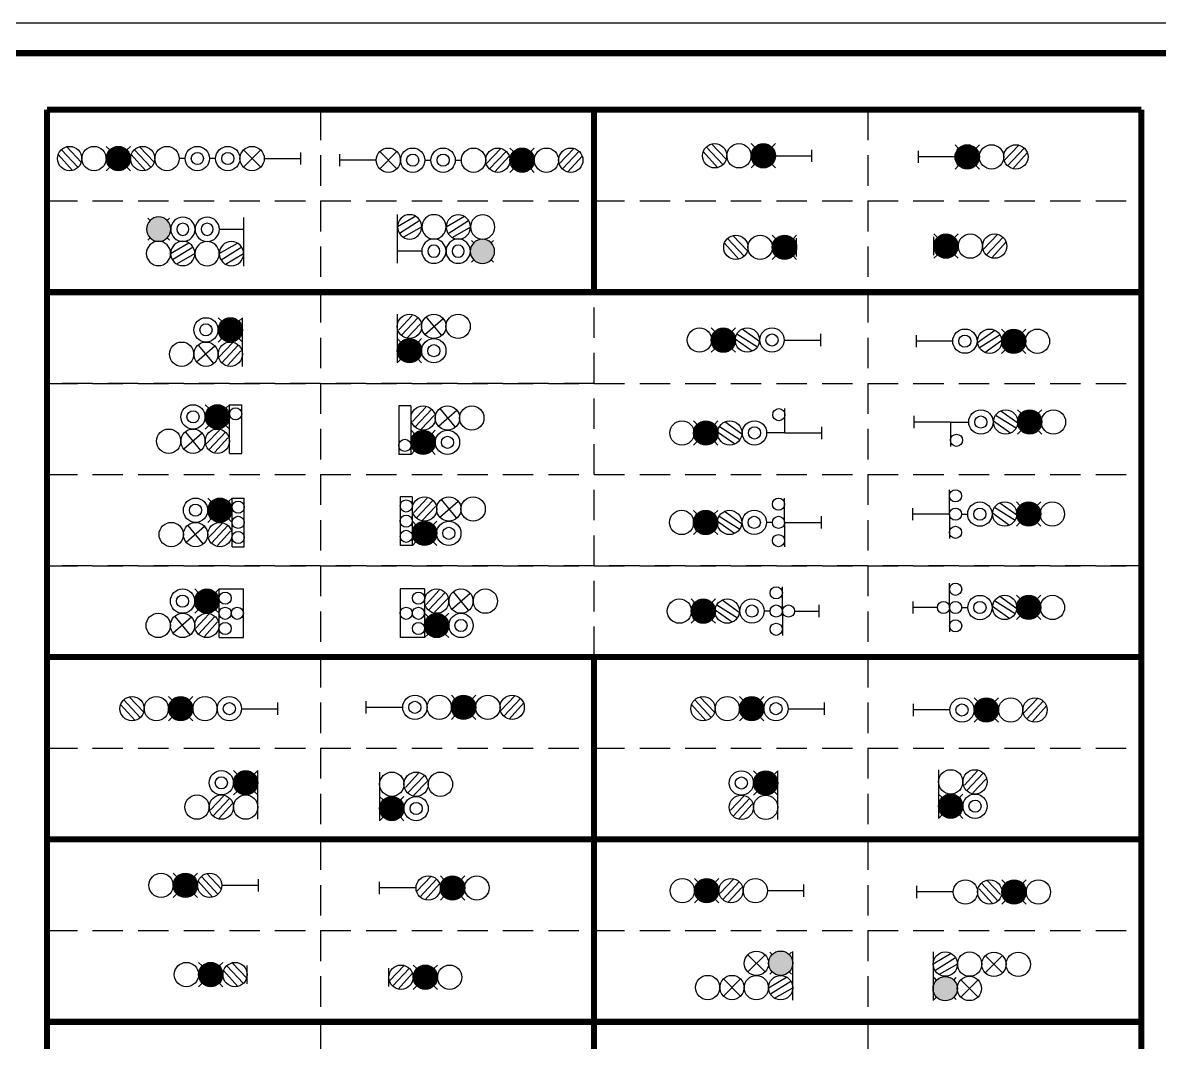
# Model space of a CAD drawing. Extents: x 2387 to 3043, y 3273 to 3569.
# Drawn here: x 2580.1 to 2767.1, y 3401.5 to 3569.1 of the extents above; entities that cross this region are included whole.
import ezdxf

# ---------------------------------------------------------------- set-up
doc = ezdxf.new("R2010")
doc.units = 0
doc.header["$LTSCALE"] = 10
doc.header["$MEASUREMENT"] = 0
doc.linetypes.add('DASHED', pattern=[0.75, 0.5, -0.25])
doc.layers.get('0').update_dxf_attribs({"linetype": 'CONTINUOUS'})
doc.layers.add('1', color=1, linetype='CONTINUOUS')
doc.layers.add('2', color=3, linetype='CONTINUOUS')

# ---------------------------------------------------------------- blocks, each defined once
blk = doc.blocks.new('A$C2E5F5F55')
at = {"lineweight": -3}
for p, q in [((1.5, 3.94), (3.91, 1.42)), ((8.59, 3.41), (8, 4)), ((12, 4), (11.41, 3.41)), ((13.5, 3.94), (15.91, 1.42)), ((0.12, 2.68), (2.48, 0.06)), ((0.65, 3.44), (3.35, 0.56)), ((12.12, 2.68), (14.48, 0.06)), ((12.65, 3.44), (15.35, 0.56)), ((21, 2), (20, 2)), ((26, 2), (25, 2)), ((33.41, 3.41), (30.59, 0.59)), ((33.41, 0.59), (30.59, 3.41)), ((34, 2), (40, 2)), ((8.59, 0.59), (8, 0)), ((12, 0), (11.41, 0.59))]:
    blk.add_line(p, q, dxfattribs=at)
at = {"color": 0, "lineweight": -3}
blk.add_line((40, 1), (40, 3), dxfattribs=at)
for centre, radius in [((2, 2), 2), ((6, 2), 2), ((10, 2), 2), ((14, 2), 2), ((18, 2), 2), ((23, 2), 2), ((28, 2), 2), ((32, 2), 2), ((23, 2), 1), ((28, 2), 1)]:
    blk.add_circle(centre, radius, dxfattribs=at)
at = {"layer": '2', "lineweight": -3, "const_width": 2}
blk.add_lwpolyline([(9, 2, 1), (11, 2, 1)], format="xyb", close=True, dxfattribs=at)
at = {"layer": '2', "lineweight": -3}
for start, end in [(0, 180), (180, 0)]:
    blk.add_arc((10, 2), 1, start, end, dxfattribs=at)
blk = doc.blocks.new('A$C7ED57EE0')
at = {"lineweight": -3}
for p, q in [((26.5, 3.94), (24.09, 1.42)), ((28, 4), (28.59, 3.41)), ((31.41, 3.41), (32, 4)), ((38.5, 3.94), (36.09, 1.42)), ((6, 2), (0, 2)), ((6.59, 0.59), (9.41, 3.41)), ((6.59, 3.41), (9.41, 0.59)), ((14, 2), (15, 2)), ((19, 2), (20, 2)), ((27.35, 3.44), (24.65, 0.56)), ((27.88, 2.68), (25.52, 0.06)), ((39.35, 3.44), (36.65, 0.56)), ((39.88, 2.68), (37.52, 0.06)), ((28, 0), (28.59, 0.59)), ((31.41, 0.59), (32, 0))]:
    blk.add_line(p, q, dxfattribs=at)
at = {"color": 0, "lineweight": -3}
blk.add_line((0, 1), (0, 3), dxfattribs=at)
for centre, radius in [((8, 2), 2), ((12, 2), 2), ((17, 2), 2), ((22, 2), 2), ((26, 2), 2), ((30, 2), 2), ((34, 2), 2), ((38, 2), 2), ((12, 2), 1), ((17, 2), 1)]:
    blk.add_circle(centre, radius, dxfattribs=at)
at = {"layer": '2', "lineweight": -3, "const_width": 2}
blk.add_lwpolyline([(29, 2, 1), (31, 2, 1)], format="xyb", close=True, dxfattribs=at)
at = {"layer": '2', "lineweight": -3}
for start, end in [(0, 180), (180, 0)]:
    blk.add_arc((30, 2), 1, start, end, dxfattribs=at)
blk = doc.blocks.new('A$C420D51CA')
at = {"lineweight": -3}
h = blk.add_hatch(color=3, dxfattribs=at)
h.paths.add_polyline_path([(2.03, 2), (0.62, 3.41, 0.198912), (0.03, 2, 0.198912), (0.62, 0.59)])
h.paths.add_polyline_path([(2.03, 2), (3.45, 3.41, 0.414214), (0.62, 3.41)])
h.paths.add_polyline_path([(2.03, 2), (0.62, 0.59, 0.414214), (3.45, 0.59)])
h.paths.add_polyline_path([(3.45, 3.41), (2.03, 2), (3.45, 0.59, 0.198912), (4.03, 2, 0.198912)])
for p, q in [((5, 7.71), (7.99, 5.98)), ((13.01, 7.75), (16, 6.03)), ((16, 0.06), (16, 8.06)), ((3.99, 5.98), (6.98, 4.26)), ((7.69, 4.94), (4.31, 7.07)), ((12, 6.03), (14.99, 4.3)), ((15.7, 4.98), (12.32, 7.11)), ((0.62, 3.41), (0.23, 3.8)), ((3.45, 3.41), (3.83, 3.8)), ((12.02, 2.02), (16, 2.02)), ((0.62, 0.59), (0.23, 0.2)), ((3.45, 0.59), (3.83, 0.2))]:
    blk.add_line(p, q, dxfattribs=at)
for centre, radius in [((2, 6), 2), ((6, 6), 2), ((10, 6.02), 2), ((14, 6.03), 2), ((2.03, 2), 2), ((2.03, 2), 2), ((6.02, 2.02), 2), ((10.02, 2.02), 2), ((6.02, 2.02), 1), ((10.02, 2.02), 1)]:
    blk.add_circle(centre, radius, dxfattribs=at)
blk = doc.blocks.new('A$C6D3877A8')
at = {"lineweight": -3}
h = blk.add_hatch(color=3, dxfattribs=at)
h.paths.add_polyline_path([(13.97, 6.06), (15.38, 4.64, 0.198912), (15.97, 6.06, 0.198912), (15.38, 7.47)])
h.paths.add_polyline_path([(13.97, 6.06), (12.55, 4.64, 0.414214), (15.38, 4.64)])
h.paths.add_polyline_path([(13.97, 6.06), (15.38, 7.47, 0.414214), (12.55, 7.47)])
h.paths.add_polyline_path([(12.55, 4.64), (13.97, 6.06), (12.55, 7.47, 0.198912), (11.97, 6.06, 0.198912)])
for p, q in [((0, 8), (0, 0)), ((12.55, 7.47), (12.17, 7.86)), ((15.38, 7.47), (15.77, 7.86)), ((3.98, 6.03), (0, 6.03)), ((4, 2.03), (1.01, 3.75)), ((12.01, 2.08), (9.02, 3.8)), ((12.55, 4.64), (12.17, 4.26)), ((15.38, 4.64), (15.77, 4.26)), ((2.99, 0.3), (0, 2.03)), ((0.3, 3.07), (3.68, 0.95)), ((11, 0.35), (8.01, 2.08)), ((8.31, 3.12), (11.69, 0.99))]:
    blk.add_line(p, q, dxfattribs=at)
for centre, radius in [((5.98, 6.03), 2), ((9.98, 6.03), 2), ((13.97, 6.06), 2), ((13.97, 6.06), 2), ((5.98, 6.03), 1), ((9.98, 6.03), 1), ((2, 2.03), 2), ((6, 2.03), 2), ((10, 2.06), 2), ((14, 2.06), 2)]:
    blk.add_circle(centre, radius, dxfattribs=at)
blk = doc.blocks.new('A$C4C1C15A8')
at = {"lineweight": -3}
for p, q in [((1.5, 3.94), (3.91, 1.42)), ((8.59, 3.41), (8, 4)), ((12, 4), (11.41, 3.41)), ((0.12, 2.68), (2.48, 0.06)), ((0.65, 3.44), (3.35, 0.56)), ((12, 2), (18, 2)), ((8.59, 0.59), (8, 0)), ((12, 0), (11.41, 0.59))]:
    blk.add_line(p, q, dxfattribs=at)
at = {"color": 0, "lineweight": -3}
blk.add_line((18, 1), (18, 3), dxfattribs=at)
for centre in [(2, 2), (6, 2), (10, 2)]:
    blk.add_circle(centre, 2, dxfattribs=at)
at = {"layer": '2', "lineweight": -3, "const_width": 2}
blk.add_lwpolyline([(11, 2, 1), (9, 2, 1)], format="xyb", close=True, dxfattribs=at)
blk = doc.blocks.new('A$C3DBE6B00')
at = {"lineweight": -3}
for p, q in [((6, 4), (6.59, 3.41)), ((9.41, 3.41), (10, 4)), ((16.5, 3.94), (14.09, 1.42)), ((6, 2), (0, 2)), ((17.35, 3.44), (14.65, 0.56)), ((17.88, 2.68), (15.52, 0.06)), ((6, 0), (6.59, 0.59)), ((9.41, 0.59), (10, 0))]:
    blk.add_line(p, q, dxfattribs=at)
at = {"color": 0, "lineweight": -3}
blk.add_line((0, 1), (0, 3), dxfattribs=at)
for centre in [(8, 2), (12, 2), (16, 2)]:
    blk.add_circle(centre, 2, dxfattribs=at)
at = {"layer": '2', "lineweight": -3, "const_width": 2}
blk.add_lwpolyline([(7, 2, -1), (9, 2, -1)], format="xyb", close=True, dxfattribs=at)
blk = doc.blocks.new('A$C179D45CD')
at = {"lineweight": -3}
for p, q in [((1.5, 3.94), (3.91, 1.42)), ((8.59, 3.41), (8, 4)), ((12, 4), (11.41, 3.41)), ((0.12, 2.68), (2.48, 0.06)), ((0.65, 3.44), (3.35, 0.56)), ((8.59, 0.59), (8, 0)), ((12, 0), (11.41, 0.59))]:
    blk.add_line(p, q, dxfattribs=at)
at = {"color": 0, "lineweight": -3}
blk.add_line((12, 0.5), (12, 3.5), dxfattribs=at)
for centre in [(2, 2), (6, 2), (10, 2)]:
    blk.add_circle(centre, 2, dxfattribs=at)
at = {"layer": '2', "lineweight": -3, "const_width": 2}
blk.add_lwpolyline([(11, 2, 1), (9, 2, 1)], format="xyb", close=True, dxfattribs=at)
blk = doc.blocks.new('A$C6B9343ED')
at = {"lineweight": -3}
for p, q in [((0, 4), (0.59, 3.41)), ((3.41, 3.41), (4, 4)), ((10.5, 3.94), (8.09, 1.42)), ((11.35, 3.44), (8.65, 0.56)), ((11.88, 2.68), (9.52, 0.06)), ((0, 0), (0.59, 0.59)), ((3.41, 0.59), (4, 0))]:
    blk.add_line(p, q, dxfattribs=at)
at = {"color": 0, "lineweight": -3}
blk.add_line((0, 0.5), (0, 3.5), dxfattribs=at)
for centre in [(2, 2), (6, 2), (10, 2)]:
    blk.add_circle(centre, 2, dxfattribs=at)
at = {"layer": '2', "lineweight": -3, "const_width": 2}
blk.add_lwpolyline([(1, 2, -1), (3, 2, -1)], format="xyb", close=True, dxfattribs=at)
blk = doc.blocks.new('A$C0DCC6795')
at = {"lineweight": -3}
for p, q in [((8, 8), (8.59, 7.41)), ((12, 8), (11.41, 7.41)), ((12.01, 0), (12.01, 8)), ((8.59, 4.59), (8, 4)), ((10.35, 3.84), (8.18, 1.58)), ((11.41, 4.59), (12, 4)), ((7.48, 3.34), (4.47, 0.71)), ((4.74, 3.47), (7.22, 0.46)), ((8, 2), (8, 2.14)), ((11.32, 3.47), (8.61, 0.58)), ((11.73, 2.57), (9.59, 0.2))]:
    blk.add_line(p, q, dxfattribs=at)
for centre, radius in [((6, 6), 2), ((10, 6), 2), ((6, 6), 1), ((2, 2), 2), ((6, 2), 2), ((10, 2), 2)]:
    blk.add_circle(centre, radius, dxfattribs=at)
at = {"layer": '2', "lineweight": -3, "const_width": 2}
blk.add_lwpolyline([(9, 6, 1), (11, 6, 1)], format="xyb", close=True, dxfattribs=at)
blk = doc.blocks.new('A$C637D05B2')
at = {"lineweight": -3}
for p, q in [((0, 8), (0, 0)), ((0.28, 5.43), (2.43, 7.8)), ((7.27, 4.53), (4.8, 7.54)), ((0.69, 4.53), (3.4, 7.42)), ((1.67, 4.16), (3.83, 6.42)), ((4.01, 6), (4.01, 5.86)), ((4.53, 4.66), (7.54, 7.29)), ((0.6, 3.41), (0.01, 4)), ((3.43, 3.41), (4.01, 4)), ((0.01, 0), (0.6, 0.59)), ((4.01, 0), (3.43, 0.59))]:
    blk.add_line(p, q, dxfattribs=at)
for centre, radius in [((2.01, 6), 2), ((6.01, 6), 2), ((10.01, 6), 2), ((2.01, 2), 2), ((6.01, 2), 2), ((6.01, 2), 1)]:
    blk.add_circle(centre, radius, dxfattribs=at)
at = {"layer": '2', "lineweight": -3, "const_width": 2}
blk.add_lwpolyline([(3.01, 2, 1), (1.01, 2, 1)], format="xyb", close=True, dxfattribs=at)
blk = doc.blocks.new('A$C08390462')
at = {"color": 7, "lineweight": -3}
for p, q in [((3.92, 4), (4.5, 3.41)), ((7.92, 4), (7.33, 3.41)), ((3.92, 0), (4.5, 0.59)), ((7.92, 0), (7.33, 0.59))]:
    blk.add_line(p, q, dxfattribs=at)
at = {"lineweight": -3}
for p, q in [((7.92, 4), (7.33, 3.41)), ((11.85, 1.8), (9.03, 3.83)), ((10.67, 0.18), (7.86, 2.16)), ((8.15, 3.05), (11.54, 0.92)), ((15.93, 2.02), (21.93, 2.02)), ((4.5, 0.59), (3.92, 0))]:
    blk.add_line(p, q, dxfattribs=at)
at = {"color": 0, "lineweight": -3}
blk.add_line((21.93, 3.02), (21.93, 1.02), dxfattribs=at)
at = {"lineweight": -3}
for centre, radius in [((2, 2.01), 2), ((5.92, 2), 2), ((9.86, 2.01), 2), ((13.93, 2.02), 2), ((13.93, 2.02), 1)]:
    blk.add_circle(centre, radius, dxfattribs=at)
at = {"layer": '2', "lineweight": -3, "const_width": 2}
blk.add_lwpolyline([(4.92, 2, 1), (6.92, 2, 1)], format="xyb", close=True, dxfattribs=at)
at = {"layer": '2', "lineweight": -3}
for start, end in [(0, 180), (180, 0)]:
    blk.add_arc((5.92, 2), 1, start, end, dxfattribs=at)
blk = doc.blocks.new('A$C071C51FC')
at = {"lineweight": -3}
for p, q in [((10.09, 1.8), (12.9, 3.83)), ((14.02, 4), (14.6, 3.41)), ((6, 2.02), (0, 2.02)), ((13.78, 3.05), (10.4, 0.92)), ((11.27, 0.18), (14.07, 2.16)), ((17.43, 0.59), (18.02, 0))]:
    blk.add_line(p, q, dxfattribs=at)
at = {"color": 7, "lineweight": -3}
for p, q in [((14.02, 4), (14.6, 3.41)), ((18.02, 4), (17.43, 3.41)), ((14.02, 0), (14.6, 0.59)), ((18.02, 0), (17.43, 0.59))]:
    blk.add_line(p, q, dxfattribs=at)
at = {"color": 0, "lineweight": -3}
blk.add_line((0, 3.02), (0, 1.02), dxfattribs=at)
at = {"lineweight": -3}
for centre, radius in [((8, 2.02), 2), ((12.08, 2.01), 2), ((16.02, 2), 2), ((19.93, 2.01), 2), ((8, 2.02), 1)]:
    blk.add_circle(centre, radius, dxfattribs=at)
at = {"layer": '2', "lineweight": -3, "const_width": 2}
blk.add_lwpolyline([(15.02, 2, 1), (17.02, 2, 1)], format="xyb", close=True, dxfattribs=at)
at = {"layer": '2', "lineweight": -3}
for start, end in [(0, 180), (180, 0)]:
    blk.add_arc((16.02, 2), 1, start, end, dxfattribs=at)
blk = doc.blocks.new('A$C0E25017C')
at = {"lineweight": -3}
for p, q in [((8, 8), (8.59, 7.41)), ((12, 8), (11.41, 7.41)), ((12.01, 0), (12.01, 8)), ((8.59, 4.59), (8, 4)), ((10.35, 3.84), (8.18, 1.58)), ((11.41, 4.59), (12, 4)), ((7.48, 3.34), (4.47, 0.71)), ((4.74, 3.47), (7.22, 0.46)), ((8, 2), (8, 2.14)), ((11.32, 3.47), (8.61, 0.58)), ((11.73, 2.57), (9.59, 0.2)), ((12.01, 0), (14.01, 0))]:
    blk.add_line(p, q, dxfattribs=at)
at = {"color": 7, "lineweight": -3}
for p in [(12, 8), (14.01, 0)]:
    blk.add_line(p, (14.01, 8), dxfattribs=at)
at = {"lineweight": -3}
for centre, radius in [((6, 6), 2), ((10, 6), 2), ((13, 6.5), 1), ((6, 6), 1), ((2, 2), 2), ((6, 2), 2), ((10, 2), 2)]:
    blk.add_circle(centre, radius, dxfattribs=at)
at = {"layer": '2', "lineweight": -3, "const_width": 2}
blk.add_lwpolyline([(9, 6, 1), (11, 6, 1)], format="xyb", close=True, dxfattribs=at)
blk = doc.blocks.new('A$C75701F5D')
at = {"lineweight": -3}
for p, q in [((2, 8), (0, 8)), ((2, 8), (2, 0)), ((2.28, 5.43), (4.43, 7.8)), ((9.27, 4.53), (6.8, 7.54)), ((2.69, 4.53), (5.4, 7.42)), ((3.67, 4.16), (5.83, 6.42)), ((6.01, 6), (6.01, 5.86)), ((6.53, 4.66), (9.54, 7.29)), ((2.6, 3.41), (2.01, 4)), ((5.43, 3.41), (6.01, 4)), ((2.01, 0), (2.6, 0.59)), ((6.01, 0), (5.43, 0.59))]:
    blk.add_line(p, q, dxfattribs=at)
at = {"color": 7, "lineweight": -3}
for p in [(0, 8), (2.01, 0)]:
    blk.add_line(p, (0, 0), dxfattribs=at)
at = {"lineweight": -3}
for centre, radius in [((4.01, 6), 2), ((8.01, 6), 2), ((12.01, 6), 2), ((4.01, 2), 2), ((8.01, 2), 2), ((1.01, 1.5), 1), ((8.01, 2), 1)]:
    blk.add_circle(centre, radius, dxfattribs=at)
at = {"layer": '2', "lineweight": -3, "const_width": 2}
blk.add_lwpolyline([(3.01, 2, 1), (5.01, 2, 1)], format="xyb", close=True, dxfattribs=at)
at = {"layer": '2', "lineweight": -3}
for start, end in [(0, 180), (180, 0)]:
    blk.add_arc((4.01, 2), 1, start, end, dxfattribs=at)
blk = doc.blocks.new('A$C012F2A1C')
for p, q in [((18.93, 2.02), (18.93, 6.02)), ((7.92, 4), (7.33, 3.41)), ((11.85, 1.8), (9.03, 3.83)), ((10.67, 0.18), (7.86, 2.16)), ((8.15, 3.05), (11.54, 0.92)), ((18.93, 2.02), (24.93, 2.02)), ((4.5, 0.59), (3.92, 0))]:
    blk.add_line(p, q)
at = {"color": 7, "lineweight": -3}
for p, q in [((3.92, 4), (4.5, 3.41)), ((7.92, 4), (7.33, 3.41)), ((3.92, 0), (4.5, 0.59)), ((7.92, 0), (7.33, 0.59))]:
    blk.add_line(p, q, dxfattribs=at)
at = {"color": 7}
blk.add_line((18.93, 2.02), (15.93, 2.02), dxfattribs=at)
at = {"color": 0}
blk.add_line((24.93, 3.02), (24.93, 1.02), dxfattribs=at)
for centre, radius in [((17.93, 5.02), 1), ((2, 2.01), 2), ((5.92, 2), 2), ((9.86, 2.01), 2), ((13.93, 2.02), 2), ((13.93, 2.02), 1)]:
    blk.add_circle(centre, radius)
at = {"layer": '2', "const_width": 2}
blk.add_lwpolyline([(6.92, 2, 1), (4.92, 2, 1)], format="xyb", close=True, dxfattribs=at)
blk = doc.blocks.new('A$C3C9B33FB')
at = {"lineweight": -3}
for p, q in [((14.27, 5.84), (17.07, 3.86)), ((20.43, 5.44), (21.02, 6.02)), ((6, 4), (0, 4)), ((6, 4), (6, 0)), ((13.09, 4.22), (15.9, 2.19)), ((16.78, 2.97), (13.4, 5.1)), ((17.02, 2.02), (17.6, 2.61))]:
    blk.add_line(p, q, dxfattribs=at)
at = {"color": 7, "lineweight": -3}
for p, q in [((17.02, 6.02), (17.6, 5.44)), ((21.02, 6.02), (20.43, 5.44)), ((6, 4), (9, 4)), ((17.02, 2.02), (17.6, 2.61)), ((21.02, 2.02), (20.43, 2.61))]:
    blk.add_line(p, q, dxfattribs=at)
at = {"color": 0, "lineweight": -3}
blk.add_line((0, 3), (0, 5), dxfattribs=at)
at = {"lineweight": -3}
for centre, radius in [((11, 4), 2), ((15.08, 4.01), 2), ((19.02, 4.02), 2), ((22.93, 4.01), 2), ((11, 4), 1), ((7, 1), 1)]:
    blk.add_circle(centre, radius, dxfattribs=at)
at = {"layer": '2', "lineweight": -3, "const_width": 2}
blk.add_lwpolyline([(18.02, 4.02, 1), (20.02, 4.02, 1)], format="xyb", close=True, dxfattribs=at)
blk = doc.blocks.new('A$C7D301FC3')
at = {"lineweight": -3}
for p, q in [((8, 8), (8.59, 7.41)), ((12, 8), (11.41, 7.41)), ((12.01, 0), (12.01, 8)), ((8.59, 4.59), (8, 4)), ((10.35, 3.84), (8.18, 1.58)), ((11.41, 4.59), (12, 4)), ((7.48, 3.34), (4.47, 0.71)), ((4.74, 3.47), (7.22, 0.46)), ((8, 2), (8, 2.14)), ((11.32, 3.47), (8.61, 0.58)), ((11.73, 2.57), (9.59, 0.2)), ((12.01, 0), (14.01, 0))]:
    blk.add_line(p, q, dxfattribs=at)
at = {"color": 7, "lineweight": -3}
for p in [(12, 8), (14.01, 0)]:
    blk.add_line(p, (14.01, 8), dxfattribs=at)
at = {"lineweight": -3}
for centre, radius in [((6, 6), 2), ((10, 6), 2), ((13, 6.5), 1), ((6, 6), 1), ((2, 2), 2), ((6, 2), 2), ((10, 2), 2), ((13.01, 4), 1), ((13, 1.5), 1)]:
    blk.add_circle(centre, radius, dxfattribs=at)
at = {"layer": '2', "lineweight": -3, "const_width": 2}
blk.add_lwpolyline([(9, 6, 1), (11, 6, 1)], format="xyb", close=True, dxfattribs=at)
blk = doc.blocks.new('A$C58E8388A')
at = {"lineweight": -3}
for p, q in [((2, 8), (0, 8)), ((2, 8), (2, 0)), ((2.28, 5.43), (4.43, 7.8)), ((9.27, 4.53), (6.8, 7.54)), ((2.69, 4.53), (5.4, 7.42)), ((3.67, 4.16), (5.83, 6.42)), ((6.01, 6), (6.01, 5.86)), ((6.53, 4.66), (9.54, 7.29)), ((2.6, 3.41), (2.01, 4)), ((5.43, 3.41), (6.01, 4)), ((2.01, 0), (2.6, 0.59)), ((6.01, 0), (5.43, 0.59))]:
    blk.add_line(p, q, dxfattribs=at)
at = {"color": 7, "lineweight": -3}
for p in [(0, 8), (2.01, 0)]:
    blk.add_line(p, (0, 0), dxfattribs=at)
at = {"lineweight": -3}
for centre, radius in [((1.01, 6.5), 1), ((4.01, 6), 2), ((8.01, 6), 2), ((12.01, 6), 2), ((1, 4), 1), ((4.01, 2), 2), ((8.01, 2), 2), ((1.01, 1.5), 1), ((8.01, 2), 1)]:
    blk.add_circle(centre, radius, dxfattribs=at)
at = {"layer": '2', "lineweight": -3, "const_width": 2}
blk.add_lwpolyline([(5.01, 2, 1), (3.01, 2, 1)], format="xyb", close=True, dxfattribs=at)
blk = doc.blocks.new('A$C6F6324D0')
for p, q in [((18.93, 4), (18.93, 8)), ((7.92, 5.98), (7.33, 5.39)), ((11.85, 3.78), (9.03, 5.81)), ((10.67, 2.16), (7.86, 4.14)), ((8.15, 5.03), (11.54, 2.9)), ((18.93, 4), (24.93, 4)), ((18.93, 4), (18.93, 0)), ((18.93, 4), (18.93, 1.4)), ((4.5, 2.56), (3.92, 1.98))]:
    blk.add_line(p, q)
at = {"color": 7, "lineweight": -3}
for p, q in [((3.92, 5.98), (4.5, 5.39)), ((7.92, 5.98), (7.33, 5.39)), ((3.92, 1.98), (4.5, 2.56)), ((7.92, 1.98), (7.33, 2.56))]:
    blk.add_line(p, q, dxfattribs=at)
at = {"color": 7}
blk.add_line((16.93, 4), (15.93, 4), dxfattribs=at)
at = {"color": 0}
blk.add_line((24.93, 5), (24.93, 3), dxfattribs=at)
for centre, radius in [((17.93, 7), 1), ((2, 3.99), 2), ((5.92, 3.98), 2), ((9.86, 3.99), 2), ((13.93, 4), 2), ((13.93, 4), 1), ((17.93, 4), 1), ((17.93, 1), 1)]:
    blk.add_circle(centre, radius)
at = {"layer": '2', "const_width": 2}
blk.add_lwpolyline([(6.92, 3.98, 1), (4.92, 3.98, 1)], format="xyb", close=True, dxfattribs=at)
blk = doc.blocks.new('A$C250D7777')
at = {"lineweight": -3}
for p, q in [((6, 4), (6, 8)), ((6, 4), (6, 6.6)), ((14.27, 5.84), (17.07, 3.86)), ((20.43, 5.44), (21.02, 6.02)), ((6, 4), (0, 4)), ((6, 4), (6, 0)), ((13.09, 4.22), (15.9, 2.19)), ((16.78, 2.97), (13.4, 5.1)), ((17.02, 2.02), (17.6, 2.61))]:
    blk.add_line(p, q, dxfattribs=at)
at = {"color": 7, "lineweight": -3}
for p, q in [((17.02, 6.02), (17.6, 5.44)), ((21.02, 6.02), (20.43, 5.44)), ((8, 4), (9, 4)), ((17.02, 2.02), (17.6, 2.61)), ((21.02, 2.02), (20.43, 2.61))]:
    blk.add_line(p, q, dxfattribs=at)
at = {"color": 0, "lineweight": -3}
blk.add_line((0, 3), (0, 5), dxfattribs=at)
at = {"lineweight": -3}
for centre, radius in [((7, 7), 1), ((11, 4), 2), ((15.08, 4.01), 2), ((19.02, 4.02), 2), ((22.93, 4.01), 2), ((7, 4), 1), ((11, 4), 1), ((7, 1), 1)]:
    blk.add_circle(centre, radius, dxfattribs=at)
at = {"layer": '2', "lineweight": -3, "const_width": 2}
blk.add_lwpolyline([(18.02, 4.02, 1), (20.02, 4.02, 1)], format="xyb", close=True, dxfattribs=at)
blk = doc.blocks.new('A$C28C97552')
at = {"lineweight": -3}
for p, q in [((8, 8), (8.59, 7.41)), ((12, 8), (11.41, 7.41)), ((12.01, 0), (12.01, 8)), ((8.59, 4.59), (8, 4)), ((10.35, 3.84), (8.18, 1.58)), ((11.41, 4.59), (12, 4)), ((7.48, 3.34), (4.47, 0.71)), ((4.74, 3.47), (7.22, 0.46)), ((8, 2), (8, 2.14)), ((11.32, 3.47), (8.61, 0.58)), ((11.73, 2.57), (9.59, 0.2)), ((12.01, 0), (16.01, 0))]:
    blk.add_line(p, q, dxfattribs=at)
at = {"color": 7, "lineweight": -3}
for p in [(12, 8), (16.01, 0)]:
    blk.add_line(p, (16.01, 8), dxfattribs=at)
at = {"lineweight": -3}
for centre, radius in [((6, 6), 2), ((10, 6), 2), ((13, 6.5), 1), ((6, 6), 1), ((2, 2), 2), ((6, 2), 2), ((10, 2), 2), ((13.01, 4), 1), ((15.01, 4), 1), ((13, 1.5), 1)]:
    blk.add_circle(centre, radius, dxfattribs=at)
at = {"layer": '2', "lineweight": -3, "const_width": 2}
blk.add_lwpolyline([(9, 6, 1), (11, 6, 1)], format="xyb", close=True, dxfattribs=at)
blk = doc.blocks.new('A$C1FAD1C66')
at = {"lineweight": -3}
for p, q in [((4, 8), (0, 8)), ((4, 8), (4, 0)), ((4.28, 5.43), (6.43, 7.8)), ((11.27, 4.53), (8.8, 7.54)), ((4.69, 4.53), (7.4, 7.42)), ((5.67, 4.16), (7.83, 6.42)), ((8.01, 6), (8.01, 5.86)), ((8.53, 4.66), (11.54, 7.29)), ((4.6, 3.41), (4.01, 4)), ((7.43, 3.41), (8.01, 4)), ((4.01, 0), (4.6, 0.59)), ((8.01, 0), (7.43, 0.59))]:
    blk.add_line(p, q, dxfattribs=at)
at = {"color": 7, "lineweight": -3}
for p in [(0, 8), (4.01, 0)]:
    blk.add_line(p, (0, 0), dxfattribs=at)
at = {"lineweight": -3}
for centre, radius in [((3.01, 6.5), 1), ((6.01, 6), 2), ((10.01, 6), 2), ((14.01, 6), 2), ((1, 4), 1), ((3, 4), 1), ((6.01, 2), 2), ((10.01, 2), 2), ((3.01, 1.5), 1), ((10.01, 2), 1)]:
    blk.add_circle(centre, radius, dxfattribs=at)
at = {"layer": '2', "lineweight": -3, "const_width": 2}
blk.add_lwpolyline([(7.01, 2, 1), (5.01, 2, 1)], format="xyb", close=True, dxfattribs=at)
blk = doc.blocks.new('A$C6FCB221B')
at = {"lineweight": -3}
for p, q in [((18.93, 4), (18.93, 8)), ((7.92, 5.98), (7.33, 5.39)), ((11.85, 3.78), (9.03, 5.81)), ((10.67, 2.16), (7.86, 4.14)), ((8.15, 5.03), (11.54, 2.9)), ((18.93, 4), (18.93, 1.4)), ((18.93, 4), (18.93, 0)), ((20.93, 4), (24.93, 4)), ((4.5, 2.56), (3.92, 1.98))]:
    blk.add_line(p, q, dxfattribs=at)
at = {"color": 7, "lineweight": -3}
for p, q in [((3.92, 5.98), (4.5, 5.39)), ((7.92, 5.98), (7.33, 5.39)), ((16.93, 4), (15.93, 4)), ((3.92, 1.98), (4.5, 2.56)), ((7.92, 1.98), (7.33, 2.56))]:
    blk.add_line(p, q, dxfattribs=at)
at = {"color": 0, "lineweight": -3}
blk.add_line((24.93, 5), (24.93, 3), dxfattribs=at)
at = {"lineweight": -3}
for centre, radius in [((17.93, 7), 1), ((2, 3.99), 2), ((5.92, 3.98), 2), ((9.86, 3.99), 2), ((13.93, 4), 2), ((13.93, 4), 1), ((17.93, 4), 1), ((19.93, 4), 1), ((17.93, 1), 1)]:
    blk.add_circle(centre, radius, dxfattribs=at)
at = {"layer": '2', "lineweight": -3, "const_width": 2}
blk.add_lwpolyline([(6.92, 3.98, 1), (4.92, 3.98, 1)], format="xyb", close=True, dxfattribs=at)
blk = doc.blocks.new('A$C2A2107DF')
at = {"lineweight": -3}
for p, q in [((6, 4), (6, 8)), ((6, 4), (6, 6.6)), ((14.27, 5.84), (17.07, 3.86)), ((20.43, 5.44), (21.02, 6.02)), ((4, 4), (0, 4)), ((6, 4), (6, 0)), ((13.09, 4.22), (15.9, 2.19)), ((16.78, 2.97), (13.4, 5.1)), ((17.02, 2.02), (17.6, 2.61))]:
    blk.add_line(p, q, dxfattribs=at)
at = {"color": 7, "lineweight": -3}
for p, q in [((17.02, 6.02), (17.6, 5.44)), ((21.02, 6.02), (20.43, 5.44)), ((8, 4), (9, 4)), ((17.02, 2.02), (17.6, 2.61)), ((21.02, 2.02), (20.43, 2.61))]:
    blk.add_line(p, q, dxfattribs=at)
at = {"color": 0, "lineweight": -3}
blk.add_line((0, 3), (0, 5), dxfattribs=at)
at = {"lineweight": -3}
for centre, radius in [((7, 7), 1), ((11, 4), 2), ((15.08, 4.01), 2), ((19.02, 4.02), 2), ((22.93, 4.01), 2), ((5, 4), 1), ((7, 4), 1), ((11, 4), 1), ((7, 1), 1)]:
    blk.add_circle(centre, radius, dxfattribs=at)
at = {"layer": '2', "lineweight": -3, "const_width": 2}
blk.add_lwpolyline([(18.02, 4.02, 1), (20.02, 4.02, 1)], format="xyb", close=True, dxfattribs=at)
blk = doc.blocks.new('A$C55222216')
at = {"color": 7, "lineweight": -3}
for p, q in [((1.5, 3.94), (3.91, 1.42)), ((0.12, 2.68), (2.48, 0.06)), ((0.65, 3.44), (3.35, 0.56)), ((20, 2), (26, 2)), ((26, 1), (26, 3))]:
    blk.add_line(p, q, dxfattribs=at)
at = {"lineweight": -3}
for p, q in [((8.59, 3.41), (8, 4)), ((12, 4), (11.41, 3.41)), ((8.59, 0.59), (8, 0)), ((12, 0), (11.41, 0.59))]:
    blk.add_line(p, q, dxfattribs=at)
at = {"color": 7, "lineweight": -3}
for centre, radius in [((2, 2), 2), ((6, 2), 2), ((14, 2), 2), ((18, 2), 2), ((18, 2), 1)]:
    blk.add_circle(centre, radius, dxfattribs=at)
at = {"color": 0, "lineweight": -3}
blk.add_circle((10, 2), 2, dxfattribs=at)
at = {"layer": '2', "lineweight": -3, "const_width": 2}
blk.add_lwpolyline([(9, 2, 1), (11, 2, 1)], format="xyb", close=True, dxfattribs=at)
at = {"layer": '2', "lineweight": -3}
for start, end in [(0, 180), (180, 0)]:
    blk.add_arc((10, 2), 1, start, end, dxfattribs=at)
blk = doc.blocks.new('A$C24780B44')
at = {"lineweight": -3}
for p, q in [((14, 4), (14.59, 3.41)), ((17.41, 3.41), (18, 4)), ((14, 2), (15, 2)), ((14, 0), (14.59, 0.59)), ((17.41, 0.59), (18, 0))]:
    blk.add_line(p, q, dxfattribs=at)
at = {"color": 7, "lineweight": -3}
for p, q in [((24.5, 3.94), (22.09, 1.42)), ((0, 1), (0, 3)), ((6, 2), (0, 2)), ((25.35, 3.44), (22.65, 0.56)), ((25.88, 2.68), (23.52, 0.06))]:
    blk.add_line(p, q, dxfattribs=at)
for centre, radius in [((8, 2), 2), ((12, 2), 2), ((20, 2), 2), ((24, 2), 2), ((8, 2), 1)]:
    blk.add_circle(centre, radius, dxfattribs=at)
at = {"color": 0, "lineweight": -3}
blk.add_circle((16, 2), 2, dxfattribs=at)
at = {"layer": '2', "lineweight": -3, "const_width": 2}
blk.add_lwpolyline([(15, 2, 1), (17, 2, 1)], format="xyb", close=True, dxfattribs=at)
at = {"layer": '2', "lineweight": -3}
for start, end in [(0, 180), (180, 0)]:
    blk.add_arc((16, 2), 1, start, end, dxfattribs=at)
blk = doc.blocks.new('A$C4FF40DDA')
at = {"lineweight": -3}
for p, q in [((1.5, 3.94), (3.91, 1.42)), ((8.59, 3.41), (8, 4)), ((12, 4), (11.41, 3.41)), ((0.12, 2.68), (2.48, 0.06)), ((0.65, 3.44), (3.35, 0.56)), ((16, 2), (22, 2)), ((8.59, 0.59), (8, 0)), ((12, 0), (11.41, 0.59))]:
    blk.add_line(p, q, dxfattribs=at)
at = {"color": 0, "lineweight": -3}
blk.add_line((22, 1), (22, 3), dxfattribs=at)
for centre in [(2, 2), (6, 2), (10, 2)]:
    blk.add_circle(centre, 2, dxfattribs=at)
at = {"lineweight": -3}
for radius in [2, 1]:
    blk.add_circle((14, 2), radius, dxfattribs=at)
at = {"layer": '2', "lineweight": -3, "const_width": 2}
blk.add_lwpolyline([(11, 2, 1), (9, 2, 1)], format="xyb", close=True, dxfattribs=at)
blk = doc.blocks.new('A$C0ABC2107')
at = {"lineweight": -3}
for p, q in [((10, 4), (10.59, 3.41)), ((13.41, 3.41), (14, 4)), ((20.5, 3.94), (18.09, 1.42)), ((6, 2), (0, 2)), ((21.35, 3.44), (18.65, 0.56)), ((21.88, 2.68), (19.52, 0.06)), ((10, 0), (10.59, 0.59)), ((13.41, 0.59), (14, 0))]:
    blk.add_line(p, q, dxfattribs=at)
at = {"color": 0, "lineweight": -3}
blk.add_line((0, 1), (0, 3), dxfattribs=at)
at = {"lineweight": -3}
for radius in [2, 1]:
    blk.add_circle((8, 2), radius, dxfattribs=at)
at = {"color": 0, "lineweight": -3}
for centre in [(12, 2), (16, 2), (20, 2)]:
    blk.add_circle(centre, 2, dxfattribs=at)
at = {"layer": '2', "lineweight": -3, "const_width": 2}
blk.add_lwpolyline([(11, 2, -1), (13, 2, -1)], format="xyb", close=True, dxfattribs=at)
blk = doc.blocks.new('A$C653F397E')
at = {"lineweight": -3}
for p, q in [((8, 8), (8.59, 7.41)), ((12, 8), (11.41, 7.41)), ((12.01, 0), (12.01, 8)), ((6.38, 3.81), (4.21, 1.56)), ((8.59, 4.59), (8, 4)), ((11.41, 4.59), (12, 4)), ((7.35, 3.44), (4.65, 0.56)), ((7.76, 2.54), (5.62, 0.17)), ((8, 2), (8, 2.14))]:
    blk.add_line(p, q, dxfattribs=at)
for centre, radius in [((6, 6), 2), ((10, 6), 2), ((6, 6), 1), ((2, 2), 2), ((6, 2), 2), ((10, 2), 2)]:
    blk.add_circle(centre, radius, dxfattribs=at)
at = {"layer": '2', "lineweight": -3, "const_width": 2}
blk.add_lwpolyline([(9, 6, 1), (11, 6, 1)], format="xyb", close=True, dxfattribs=at)
blk = doc.blocks.new('A$C77777519')
at = {"lineweight": -3}
for p, q in [((0, 8), (0, 0)), ((4.25, 5.46), (6.39, 7.83)), ((4.01, 6), (4.01, 5.86)), ((4.66, 4.56), (7.37, 7.44)), ((5.64, 4.19), (7.8, 6.44)), ((0.6, 3.41), (0.01, 4)), ((3.43, 3.41), (4.01, 4)), ((0.01, 0), (0.6, 0.59)), ((4.01, 0), (3.43, 0.59))]:
    blk.add_line(p, q, dxfattribs=at)
for centre, radius in [((2.01, 6), 2), ((6.01, 6), 2), ((10.01, 6), 2), ((2.01, 2), 2), ((6.01, 2), 2), ((6.01, 2), 1)]:
    blk.add_circle(centre, radius, dxfattribs=at)
at = {"layer": '2', "lineweight": -3, "const_width": 2}
blk.add_lwpolyline([(3.01, 2, 1), (1.01, 2, 1)], format="xyb", close=True, dxfattribs=at)
blk = doc.blocks.new('A$C5E7B20AF')
at = {"lineweight": -3}
for p, q in [((4, 8), (4.59, 7.41)), ((8, 8), (7.41, 7.41)), ((8.01, 0), (8.01, 8)), ((2.38, 3.81), (0.21, 1.56)), ((4.59, 4.59), (4, 4)), ((7.41, 4.59), (8, 4)), ((3.35, 3.44), (0.65, 0.56)), ((3.76, 2.54), (1.62, 0.17)), ((4, 2), (4, 2.14))]:
    blk.add_line(p, q, dxfattribs=at)
for centre, radius in [((2, 6), 2), ((6, 6), 2), ((2, 6), 1), ((2, 2), 2), ((6, 2), 2)]:
    blk.add_circle(centre, radius, dxfattribs=at)
at = {"layer": '2', "lineweight": -3, "const_width": 2}
blk.add_lwpolyline([(5, 6, 1), (7, 6, 1)], format="xyb", close=True, dxfattribs=at)
blk = doc.blocks.new('A$C2F7651A6')
at = {"lineweight": -3}
for p, q in [((0, 8), (0, 0)), ((4.25, 5.46), (6.39, 7.83)), ((4.01, 6), (4.01, 5.86)), ((4.66, 4.56), (7.37, 7.44)), ((5.64, 4.19), (7.8, 6.44)), ((0.6, 3.41), (0.01, 4)), ((3.43, 3.41), (4.01, 4)), ((0.01, 0), (0.6, 0.59)), ((4.01, 0), (3.43, 0.59))]:
    blk.add_line(p, q, dxfattribs=at)
for centre, radius in [((2.01, 6), 2), ((6.01, 6), 2), ((2.01, 2), 2), ((6.01, 2), 2), ((6.01, 2), 1)]:
    blk.add_circle(centre, radius, dxfattribs=at)
at = {"layer": '2', "lineweight": -3, "const_width": 2}
blk.add_lwpolyline([(3.01, 2, 1), (1.01, 2, 1)], format="xyb", close=True, dxfattribs=at)
blk = doc.blocks.new('A$C537B5901')
at = {"lineweight": -3}
for p, q in [((4.59, 3.41), (4, 4)), ((8, 4), (7.41, 3.41)), ((9.5, 3.94), (11.91, 1.42)), ((8.12, 2.68), (10.48, 0.06)), ((8.65, 3.44), (11.35, 0.56)), ((12, 2), (18, 2)), ((4.59, 0.59), (4, 0)), ((8, 0), (7.41, 0.59))]:
    blk.add_line(p, q, dxfattribs=at)
at = {"color": 0, "lineweight": -3}
blk.add_line((18, 1), (18, 3), dxfattribs=at)
for centre in [(2, 2), (6, 2), (10, 2)]:
    blk.add_circle(centre, 2, dxfattribs=at)
at = {"layer": '2', "lineweight": -3, "const_width": 2}
blk.add_lwpolyline([(5, 2, 1), (7, 2, 1)], format="xyb", close=True, dxfattribs=at)
at = {"layer": '2', "lineweight": -3}
for start, end in [(0, 180), (180, 0)]:
    blk.add_arc((6, 2), 1, start, end, dxfattribs=at)
blk = doc.blocks.new('A$C1ACD43FF')
at = {"lineweight": -3}
for p, q in [((8.5, 3.94), (6.09, 1.42)), ((10, 4), (10.59, 3.41)), ((13.41, 3.41), (14, 4)), ((6, 2), (0, 2)), ((9.35, 3.44), (6.65, 0.56)), ((9.88, 2.68), (7.52, 0.06)), ((10, 0), (10.59, 0.59)), ((13.41, 0.59), (14, 0))]:
    blk.add_line(p, q, dxfattribs=at)
at = {"color": 0, "lineweight": -3}
blk.add_line((0, 1), (0, 3), dxfattribs=at)
for centre in [(8, 2), (12, 2), (16, 2)]:
    blk.add_circle(centre, 2, dxfattribs=at)
at = {"layer": '2', "lineweight": -3, "const_width": 2}
blk.add_lwpolyline([(11, 2, 1), (13, 2, 1)], format="xyb", close=True, dxfattribs=at)
at = {"layer": '2', "lineweight": -3}
for start, end in [(0, 180), (180, 0)]:
    blk.add_arc((12, 2), 1, start, end, dxfattribs=at)
blk = doc.blocks.new('A$C0B957E83')
at = {"lineweight": -3}
for p, q in [((4.59, 3.41), (4, 4)), ((8, 4), (7.41, 3.41)), ((10.38, 3.81), (8.21, 1.56)), ((11.35, 3.44), (8.65, 0.56)), ((11.76, 2.54), (9.62, 0.17)), ((16, 2), (22, 2)), ((4.59, 0.59), (4, 0)), ((8, 0), (7.41, 0.59))]:
    blk.add_line(p, q, dxfattribs=at)
at = {"color": 0, "lineweight": -3}
blk.add_line((22, 1), (22, 3), dxfattribs=at)
for centre in [(2, 2), (6, 2), (10, 2)]:
    blk.add_circle(centre, 2, dxfattribs=at)
at = {"lineweight": -3}
blk.add_circle((14, 2), 2, dxfattribs=at)
at = {"layer": '2', "lineweight": -3, "const_width": 2}
blk.add_lwpolyline([(7, 2, 1), (5, 2, 1)], format="xyb", close=True, dxfattribs=at)
blk = doc.blocks.new('A$C4F1C0DD8')
at = {"lineweight": -3}
for p, q in [((11.62, 3.81), (13.79, 1.56)), ((14, 4), (14.59, 3.41)), ((17.41, 3.41), (18, 4)), ((6, 2), (0, 2)), ((10.24, 2.54), (12.38, 0.17)), ((10.65, 3.44), (13.35, 0.56)), ((14, 0), (14.59, 0.59)), ((17.41, 0.59), (18, 0))]:
    blk.add_line(p, q, dxfattribs=at)
at = {"color": 0, "lineweight": -3}
blk.add_line((0, 1), (0, 3), dxfattribs=at)
at = {"lineweight": -3}
blk.add_circle((8, 2), 2, dxfattribs=at)
at = {"color": 0, "lineweight": -3}
for centre in [(12, 2), (16, 2), (20, 2)]:
    blk.add_circle(centre, 2, dxfattribs=at)
at = {"layer": '2', "lineweight": -3, "const_width": 2}
blk.add_lwpolyline([(15, 2, -1), (17, 2, -1)], format="xyb", close=True, dxfattribs=at)
blk = doc.blocks.new('A$C7A024E96')
at = {"lineweight": -3}
for p, q in [((4.59, 3.41), (4, 4)), ((8, 4), (7.41, 3.41)), ((9.5, 3.94), (11.91, 1.42)), ((8.12, 2.68), (10.48, 0.06)), ((8.65, 3.44), (11.35, 0.56)), ((4.59, 0.59), (4, 0)), ((8, 0), (7.41, 0.59))]:
    blk.add_line(p, q, dxfattribs=at)
at = {"color": 0, "lineweight": -3}
blk.add_line((12, 0.5), (12, 3.5), dxfattribs=at)
for centre in [(2, 2), (6, 2), (10, 2)]:
    blk.add_circle(centre, 2, dxfattribs=at)
at = {"layer": '2', "lineweight": -3, "const_width": 2}
blk.add_lwpolyline([(5, 2, 1), (7, 2, 1)], format="xyb", close=True, dxfattribs=at)
at = {"layer": '2', "lineweight": -3}
for start, end in [(0, 180), (180, 0)]:
    blk.add_arc((6, 2), 1, start, end, dxfattribs=at)
blk = doc.blocks.new('A$C0F1036B3')
at = {"lineweight": -3}
for p, q in [((2.5, 3.94), (0.09, 1.42)), ((4, 4), (4.59, 3.41)), ((7.41, 3.41), (8, 4)), ((3.35, 3.44), (0.65, 0.56)), ((3.88, 2.68), (1.52, 0.06)), ((4, 0), (4.59, 0.59)), ((7.41, 0.59), (8, 0))]:
    blk.add_line(p, q, dxfattribs=at)
at = {"color": 0, "lineweight": -3}
blk.add_line((0, 0.5), (0, 3.5), dxfattribs=at)
for centre in [(2, 2), (6, 2), (10, 2)]:
    blk.add_circle(centre, 2, dxfattribs=at)
at = {"layer": '2', "lineweight": -3, "const_width": 2}
blk.add_lwpolyline([(5, 2, 1), (7, 2, 1)], format="xyb", close=True, dxfattribs=at)
at = {"layer": '2', "lineweight": -3}
for start, end in [(0, 180), (180, 0)]:
    blk.add_arc((6, 2), 1, start, end, dxfattribs=at)
blk = doc.blocks.new('A$C598764FF')
at = {"lineweight": -3}
h = blk.add_hatch(color=3, dxfattribs=at)
h.paths.add_polyline_path([(14.01, 6.06), (12.59, 4.64, -0.198912), (12.01, 6.06, -0.198912), (12.59, 7.47)])
h.paths.add_polyline_path([(14.01, 6.06), (15.42, 4.64, -0.414214), (12.59, 4.64)])
h.paths.add_polyline_path([(14.01, 6.06), (12.59, 7.47, -0.414214), (15.42, 7.47)])
h.paths.add_polyline_path([(15.42, 4.64), (14.01, 6.06), (15.42, 7.47, -0.198912), (16.01, 6.06, -0.198912)])
for p, q in [((12.59, 7.47), (12.21, 7.86)), ((15.42, 7.47), (15.81, 7.86)), ((16, 0), (16, 8)), ((11.44, 4.62), (8.61, 7.45)), ((11.44, 7.45), (8.61, 4.62)), ((12, 2.03), (14.99, 3.75)), ((12.59, 4.64), (12.21, 4.26)), ((15.42, 4.64), (15.81, 4.26)), ((7.41, 3.47), (4.59, 0.64)), ((7.41, 0.64), (4.59, 3.47)), ((15.7, 3.07), (12.32, 0.95)), ((13.01, 0.3), (16, 2.03))]:
    blk.add_line(p, q, dxfattribs=at)
for centre in [(10.02, 6.03), (14.01, 6.06), (14.01, 6.06), (2, 2.06), (6, 2.06), (10, 2.03), (14, 2.03)]:
    blk.add_circle(centre, 2, dxfattribs=at)
blk = doc.blocks.new('A$C632C519C')
at = {"lineweight": -3}
h = blk.add_hatch(color=3, dxfattribs=at)
h.paths.add_polyline_path([(2, 2), (3.41, 3.41, -0.198912), (4, 2, -0.198912), (3.41, 0.59)])
h.paths.add_polyline_path([(2, 2), (0.59, 3.41, -0.414214), (3.41, 3.41)])
h.paths.add_polyline_path([(2, 2), (3.41, 0.59, -0.414214), (0.59, 0.59)])
h.paths.add_polyline_path([(0.59, 3.41), (2, 2), (0.59, 0.59, -0.198912), (0, 2, -0.198912)])
for p, q in [((0.01, 8.06), (0.01, 0.06)), ((2.99, 7.75), (0.01, 6.03)), ((0.3, 4.98), (3.69, 7.11)), ((4.01, 6.03), (1.02, 4.3)), ((8.59, 7.42), (11.42, 4.59)), ((8.59, 4.59), (11.42, 7.42)), ((0.59, 3.41), (0.2, 3.8)), ((3.41, 3.41), (3.8, 3.8)), ((4.57, 0.61), (7.4, 3.44)), ((4.57, 3.44), (7.4, 0.61)), ((0.59, 0.59), (0.2, 0.2)), ((3.41, 0.59), (3.8, 0.2))]:
    blk.add_line(p, q, dxfattribs=at)
for centre in [(2.01, 6.03), (6.01, 6.02), (10.01, 6), (14.01, 6), (2, 2), (2, 2), (5.98, 2.02)]:
    blk.add_circle(centre, 2, dxfattribs=at)

msp = doc.modelspace()

# ---------------------------------------------------------------- linework, layer by layer
at = {"lineweight": -3}
msp.add_line((2386.56, 3569.13), (3042.98, 3569.13), dxfattribs=at)
at = {"color": 3, "lineweight": -3}
for p, q in [((2674.11, 3554.83), (2584.11, 3554.83)), ((2584.11, 3554.83), (2584.11, 3539.83)), ((2674.11, 3554.83), (2674.11, 3539.83)), ((2674.11, 3539.83), (2674.11, 3554.83)), ((2764.11, 3539.83), (2764.11, 3554.83)), ((2584.11, 3539.83), (2584.11, 3524.83)), ((2674.11, 3539.83), (2674.11, 3524.83)), ((2674.11, 3524.83), (2674.11, 3539.83)), ((2764.11, 3524.83), (2764.11, 3539.83)), ((2584.11, 3524.83), (2674.11, 3524.83)), ((2584.11, 3524.83), (2584.11, 3509.83)), ((2584.11, 3509.83), (2584.11, 3494.83)), ((2584.11, 3494.83), (2584.11, 3479.83)), ((2584.11, 3479.83), (2584.11, 3464.83)), ((2584.11, 3464.83), (2584.11, 3449.83)), ((2674.11, 3464.83), (2674.11, 3449.83)), ((2674.11, 3449.83), (2674.11, 3464.83)), ((2764.11, 3449.83), (2764.11, 3464.83)), ((2584.11, 3449.83), (2584.11, 3434.83)), ((2674.11, 3449.83), (2674.11, 3434.83)), ((2674.11, 3434.83), (2674.11, 3449.83)), ((2764.11, 3434.83), (2764.11, 3449.83)), ((2584.11, 3434.83), (2674.11, 3434.83)), ((2584.11, 3434.83), (2584.11, 3419.83)), ((2674.11, 3434.83), (2674.11, 3419.83)), ((2674.11, 3434.83), (2764.11, 3434.83)), ((2674.11, 3419.83), (2674.11, 3434.83)), ((2764.11, 3419.83), (2764.11, 3434.83)), ((2584.11, 3419.83), (2584.11, 3404.83)), ((2674.11, 3419.83), (2674.11, 3404.83)), ((2674.11, 3404.83), (2674.11, 3419.83)), ((2764.11, 3404.83), (2764.11, 3419.83)), ((2584.11, 3404.83), (2674.11, 3404.83)), ((2674.11, 3404.83), (2584.11, 3404.83)), ((2584.11, 3404.83), (2674.11, 3404.83)), ((2674.11, 3404.83), (2764.11, 3404.83))]:
    msp.add_line(p, q, dxfattribs=at)
at = {"color": 3, "linetype": 'DASHED', "lineweight": -3}
for p, q in [((2629.11, 3554.83), (2629.11, 3539.83)), ((2719.11, 3554.83), (2719.11, 3539.83)), ((2584.11, 3539.83), (2674.11, 3539.83)), ((2629.11, 3539.83), (2629.11, 3524.83)), ((2674.11, 3539.83), (2764.11, 3539.83)), ((2719.11, 3539.83), (2719.11, 3524.83)), ((2629.11, 3524.83), (2629.11, 3509.83)), ((2674.11, 3509.83), (2674.11, 3524.83)), ((2719.11, 3524.83), (2719.11, 3509.83)), ((2674.11, 3509.83), (2584.11, 3509.83)), ((2584.11, 3509.83), (2674.11, 3509.83)), ((2629.11, 3509.83), (2629.11, 3494.83)), ((2674.11, 3509.83), (2764.11, 3509.83)), ((2674.11, 3494.83), (2674.11, 3509.83)), ((2719.11, 3509.83), (2719.11, 3494.83)), ((2584.11, 3494.83), (2674.11, 3494.83)), ((2629.11, 3494.83), (2629.11, 3479.83)), ((2674.11, 3494.83), (2764.11, 3494.83)), ((2674.11, 3479.83), (2674.11, 3494.83)), ((2719.11, 3494.83), (2719.11, 3479.83)), ((2584.11, 3479.83), (2674.11, 3479.83)), ((2674.11, 3479.83), (2584.11, 3479.83)), ((2629.11, 3479.83), (2629.11, 3464.83)), ((2674.11, 3479.83), (2764.11, 3479.83)), ((2764.11, 3479.83), (2674.11, 3479.83)), ((2674.11, 3464.83), (2674.11, 3479.83)), ((2719.11, 3479.83), (2719.11, 3464.83)), ((2674.11, 3464.83), (2584.11, 3464.83)), ((2584.11, 3464.83), (2674.11, 3464.83)), ((2629.11, 3464.83), (2629.11, 3449.83)), ((2719.11, 3464.83), (2719.11, 3449.83)), ((2584.11, 3449.83), (2674.11, 3449.83)), ((2629.11, 3449.83), (2629.11, 3434.83)), ((2674.11, 3449.83), (2764.11, 3449.83)), ((2719.11, 3449.83), (2719.11, 3434.83)), ((2629.11, 3434.83), (2629.11, 3419.83)), ((2719.11, 3434.83), (2719.11, 3419.83)), ((2584.11, 3419.83), (2674.11, 3419.83)), ((2629.11, 3419.83), (2629.11, 3404.83)), ((2674.11, 3419.83), (2764.11, 3419.83)), ((2719.11, 3419.83), (2719.11, 3404.83)), ((2629.11, 3404.83), (2629.11, 3389.83)), ((2719.11, 3404.83), (2719.11, 3389.83))]:
    msp.add_line(p, q, dxfattribs=at)
at = {"color": 3, "lineweight": -3, "const_width": 1}
for points in [[(2584.11, 3554.83), (2674.11, 3554.83)], [(2584.11, 3554.83), (2584.11, 3524.83)], [(2674.11, 3554.83), (2764.11, 3554.83)], [(2674.11, 3554.83), (2674.11, 3524.83)], [(2674.11, 3554.83), (2674.11, 3524.83)], [(2764.11, 3554.83), (2764.11, 3524.83)], [(2584.11, 3524.83), (2674.11, 3524.83)], [(2584.11, 3404.83), (2584.11, 3524.83)], [(2674.11, 3524.83), (2764.11, 3524.83)], [(2764.11, 3524.83), (2764.11, 3464.83)], [(2584.11, 3464.83), (2764.11, 3464.83)], [(2674.11, 3464.83), (2674.11, 3404.83)], [(2674.11, 3434.83), (2674.11, 3464.83)], [(2764.11, 3464.83), (2764.11, 3434.83)], [(2584.11, 3434.83), (2674.11, 3434.83)], [(2674.11, 3404.83), (2674.11, 3434.83)], [(2674.11, 3434.83), (2764.11, 3434.83)], [(2764.11, 3434.83), (2764.11, 3404.83)], [(2584.11, 3374.83), (2584.11, 3404.83)], [(2674.11, 3404.83), (2584.11, 3404.83)], [(2674.11, 3374.83), (2674.11, 3404.83)], [(2674.11, 3404.83), (2674.11, 3374.83)], [(2674.11, 3404.83), (2764.11, 3404.83)], [(2764.11, 3404.83), (2764.11, 3374.83)]]:
    msp.add_lwpolyline(points, dxfattribs=at)
at = {"layer": '1', "color": 1, "lineweight": -3, "const_width": 1}
msp.add_lwpolyline([(2411.56, 3277.76), (2411.56, 3564.13), (3037.98, 3564.13)], dxfattribs=at)

# ---------------------------------------------------------------- block references
at = {"color": 7, "lineweight": -3}
for name, p in [('A$C2E5F5F55', (2585.85, 3544.8)), ('A$C7ED57EE0', (2632.27, 3544.53)), ('A$C4C1C15A8', (2691.94, 3545.26)), ('A$C3DBE6B00', (2727.48, 3545.07)), ('A$C179D45CD', (2695.42, 3530.21)), ('A$C6B9343ED', (2729.99, 3530.4)), ('A$C0DCC6795', (2604.26, 3512.63)), ('A$C637D05B2', (2641.73, 3513.2)), ('A$C08390462', (2689.44, 3514.94)), ('A$C071C51FC', (2727.1, 3514.75)), ('A$C0E25017C', (2602.14, 3498.32)), ('A$C75701F5D', (2641.98, 3498.13)), ('A$C012F2A1C', (2686.56, 3499.66)), ('A$C3C9B33FB', (2726.73, 3499.47)), ('A$C250D7777', (2726.56, 3484.33)), ('A$C7D301FC3', (2602.55, 3482.97)), ('A$C58E8388A', (2642.2, 3483.17)), ('A$C6F6324D0', (2686.52, 3482.97)), ('A$C28C97552', (2600.41, 3468.02)), ('A$C1FAD1C66', (2642.2, 3468.02)), ('A$C6FCB221B', (2686.14, 3468.39)), ('A$C2A2107DF', (2726.57, 3468.97)), ('A$C24780B44', (2636.63, 3454.55)), ('A$C55222216', (2596.11, 3454.33)), ('A$C4FF40DDA', (2690.02, 3454.33)), ('A$C0ABC2107', (2726.62, 3454.12)), ('A$C653F397E', (2606.79, 3438.15)), ('A$C77777519', (2638.82, 3437.91)), ('A$C5E7B20AF', (2696.33, 3438.11)), ('A$C2F7651A6', (2730.76, 3438.3)), ('A$C537B5901', (2600.88, 3425.29)), ('A$C1ACD43FF', (2638.82, 3424.85)), ('A$C0B957E83', (2686.62, 3424.41)), ('A$C4F1C0DD8', (2727.19, 3424.19)), ('A$C598764FF', (2690.79, 3408.42)), ('A$C632C519C', (2729.86, 3408.3)), ('A$C7A024E96', (2605.05, 3410.61)), ('A$C0F1036B3', (2640.35, 3410.17))]:
    msp.add_blockref(name, p, dxfattribs=at)
at = {"color": 7, "lineweight": -3, "xscale": -1, "rotation": 180}
for name, p in [('A$C420D51CA', (2600.45, 3537.19)), ('A$C6D3877A8', (2641.77, 3537.6))]:
    msp.add_blockref(name, p, dxfattribs=at)

doc.saveas('drawing.dxf')
